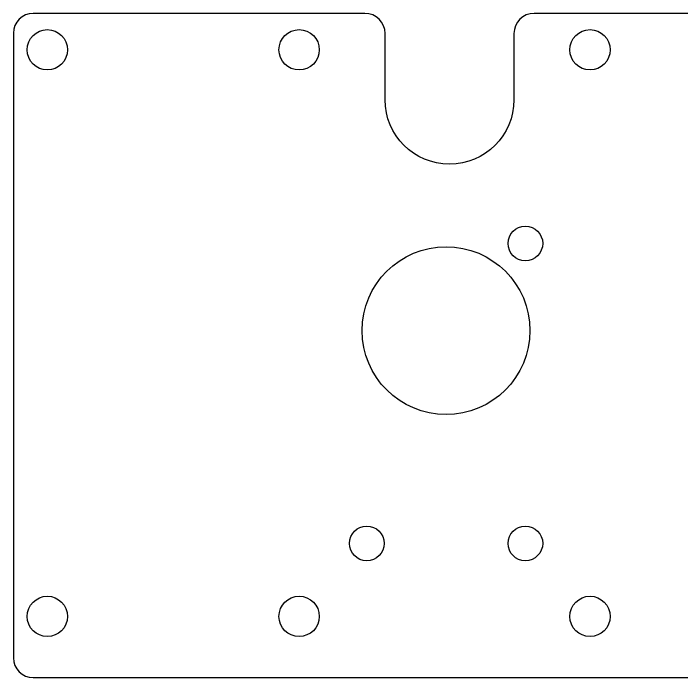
# Model space of a CAD drawing. Extents: x -130 to 662, y -187 to 471.
# Drawn here: x 204.1 to 271.5, y -119.8 to -52.8 of the extents above; entities that cross this region are included whole.
import ezdxf

# ---------------------------------------------------------------- set-up
doc = ezdxf.new("R2010")
doc.units = 0
doc.header["$MEASUREMENT"] = 0
doc.layers.add('LAYER_1_0_0_0', color=160, linetype='Continuous')

msp = doc.modelspace()

# ---------------------------------------------------------------- linework, layer by layer
at = {"layer": 'LAYER_1_0_0_0', "color": 1}
for centre, radius in [((207.544, -56.522), 2.034), ((232.945, -56.524), 2.034), ((262.295, -56.524), 2.034), ((255.77, -76.058), 1.75), ((247.77, -84.848), 8.462), ((239.769, -106.305), 1.75), ((255.77, -106.306), 1.75), ((207.545, -113.671), 2.034), ((232.945, -113.671), 2.034), ((262.295, -113.671), 2.034)]:
    msp.add_circle(centre, radius, dxfattribs=at)
at = {"layer": 'LAYER_1_0_0_0', "color": 7}
msp.add_open_spline([(254.619, -61.559), (254.619, -61.559), (254.619, -54.883), (254.619, -54.883), (254.619, -53.76), (255.53, -52.849), (256.653, -52.849), (256.653, -52.849), (326.746, -52.849), (326.746, -52.849), (327.851, -52.849), (328.746, -53.745), (328.746, -54.849), (328.746, -54.849), (328.746, -117.845), (328.746, -117.845), (328.746, -118.95), (327.851, -119.846), (326.746, -119.846), (326.747, -119.846), (206.119, -119.846), (206.119, -119.846), (205.014, -119.846), (204.118, -118.95), (204.118, -117.845), (204.118, -117.845), (204.118, -54.849), (204.118, -54.849), (204.118, -53.745), (205.014, -52.849), (206.119, -52.849), (206.119, -52.849), (239.586, -52.849), (239.586, -52.849), (240.709, -52.849), (241.62, -53.76), (241.62, -54.883), (241.62, -54.883), (241.62, -61.559), (241.62, -61.559), (241.62, -65.15), (244.529, -68.06), (248.119, -68.06), (251.709, -68.06), (254.619, -65.15), (254.619, -61.559)], degree=3, knots=[0, 0, 0, 0, 1, 1, 1, 2, 2, 2, 3, 3, 3, 4, 4, 4, 5, 5, 5, 6, 6, 6, 7, 7, 7, 8, 8, 8, 9, 9, 9, 10, 10, 10, 11, 11, 11, 12, 12, 12, 13, 13, 13, 14, 14, 14, 15, 15, 15, 15], dxfattribs=at)

doc.saveas('drawing.dxf')
